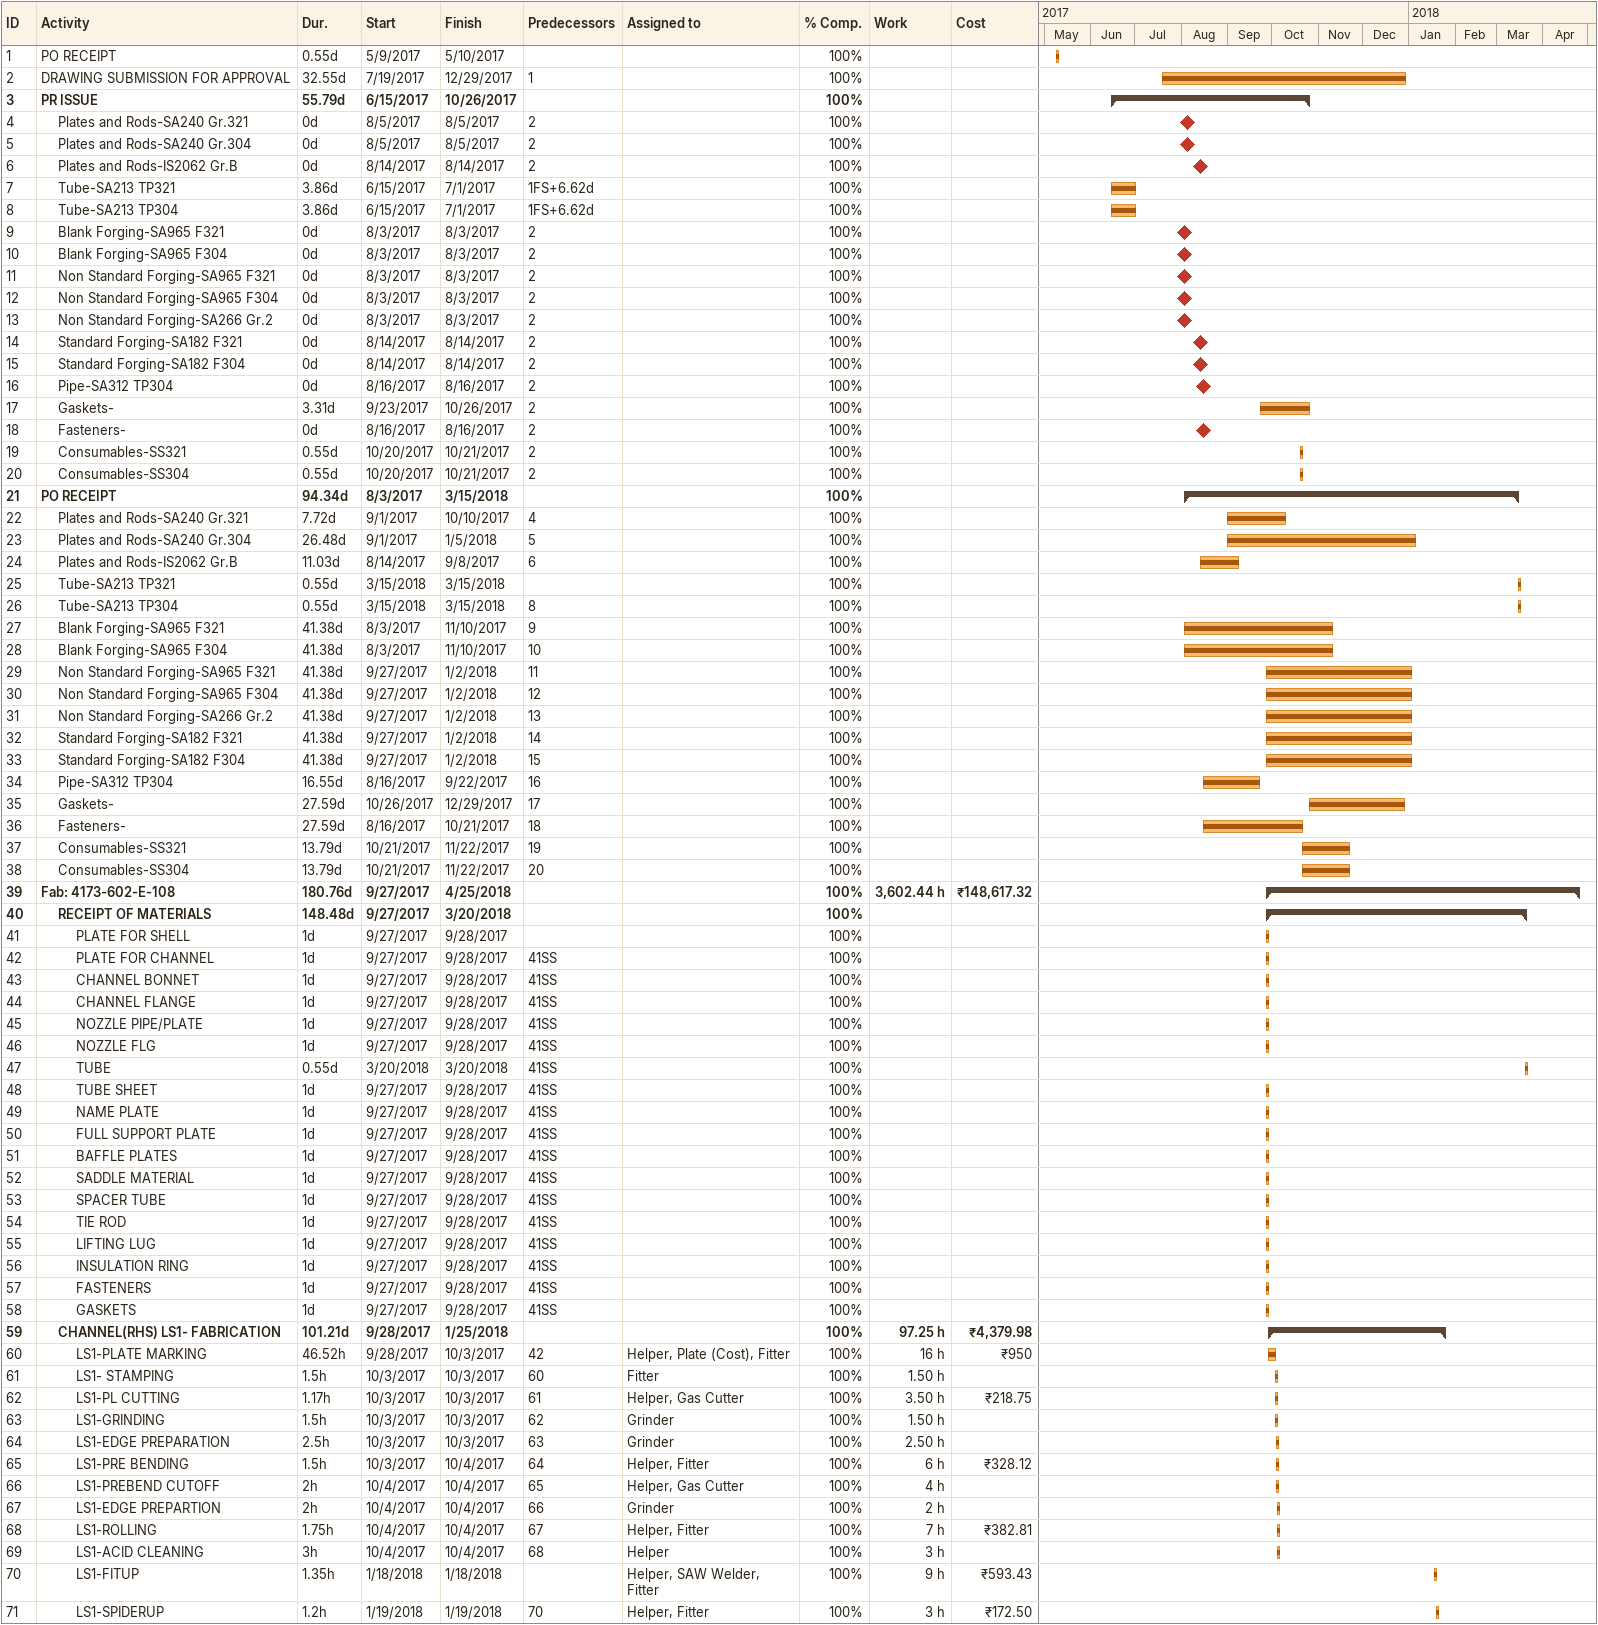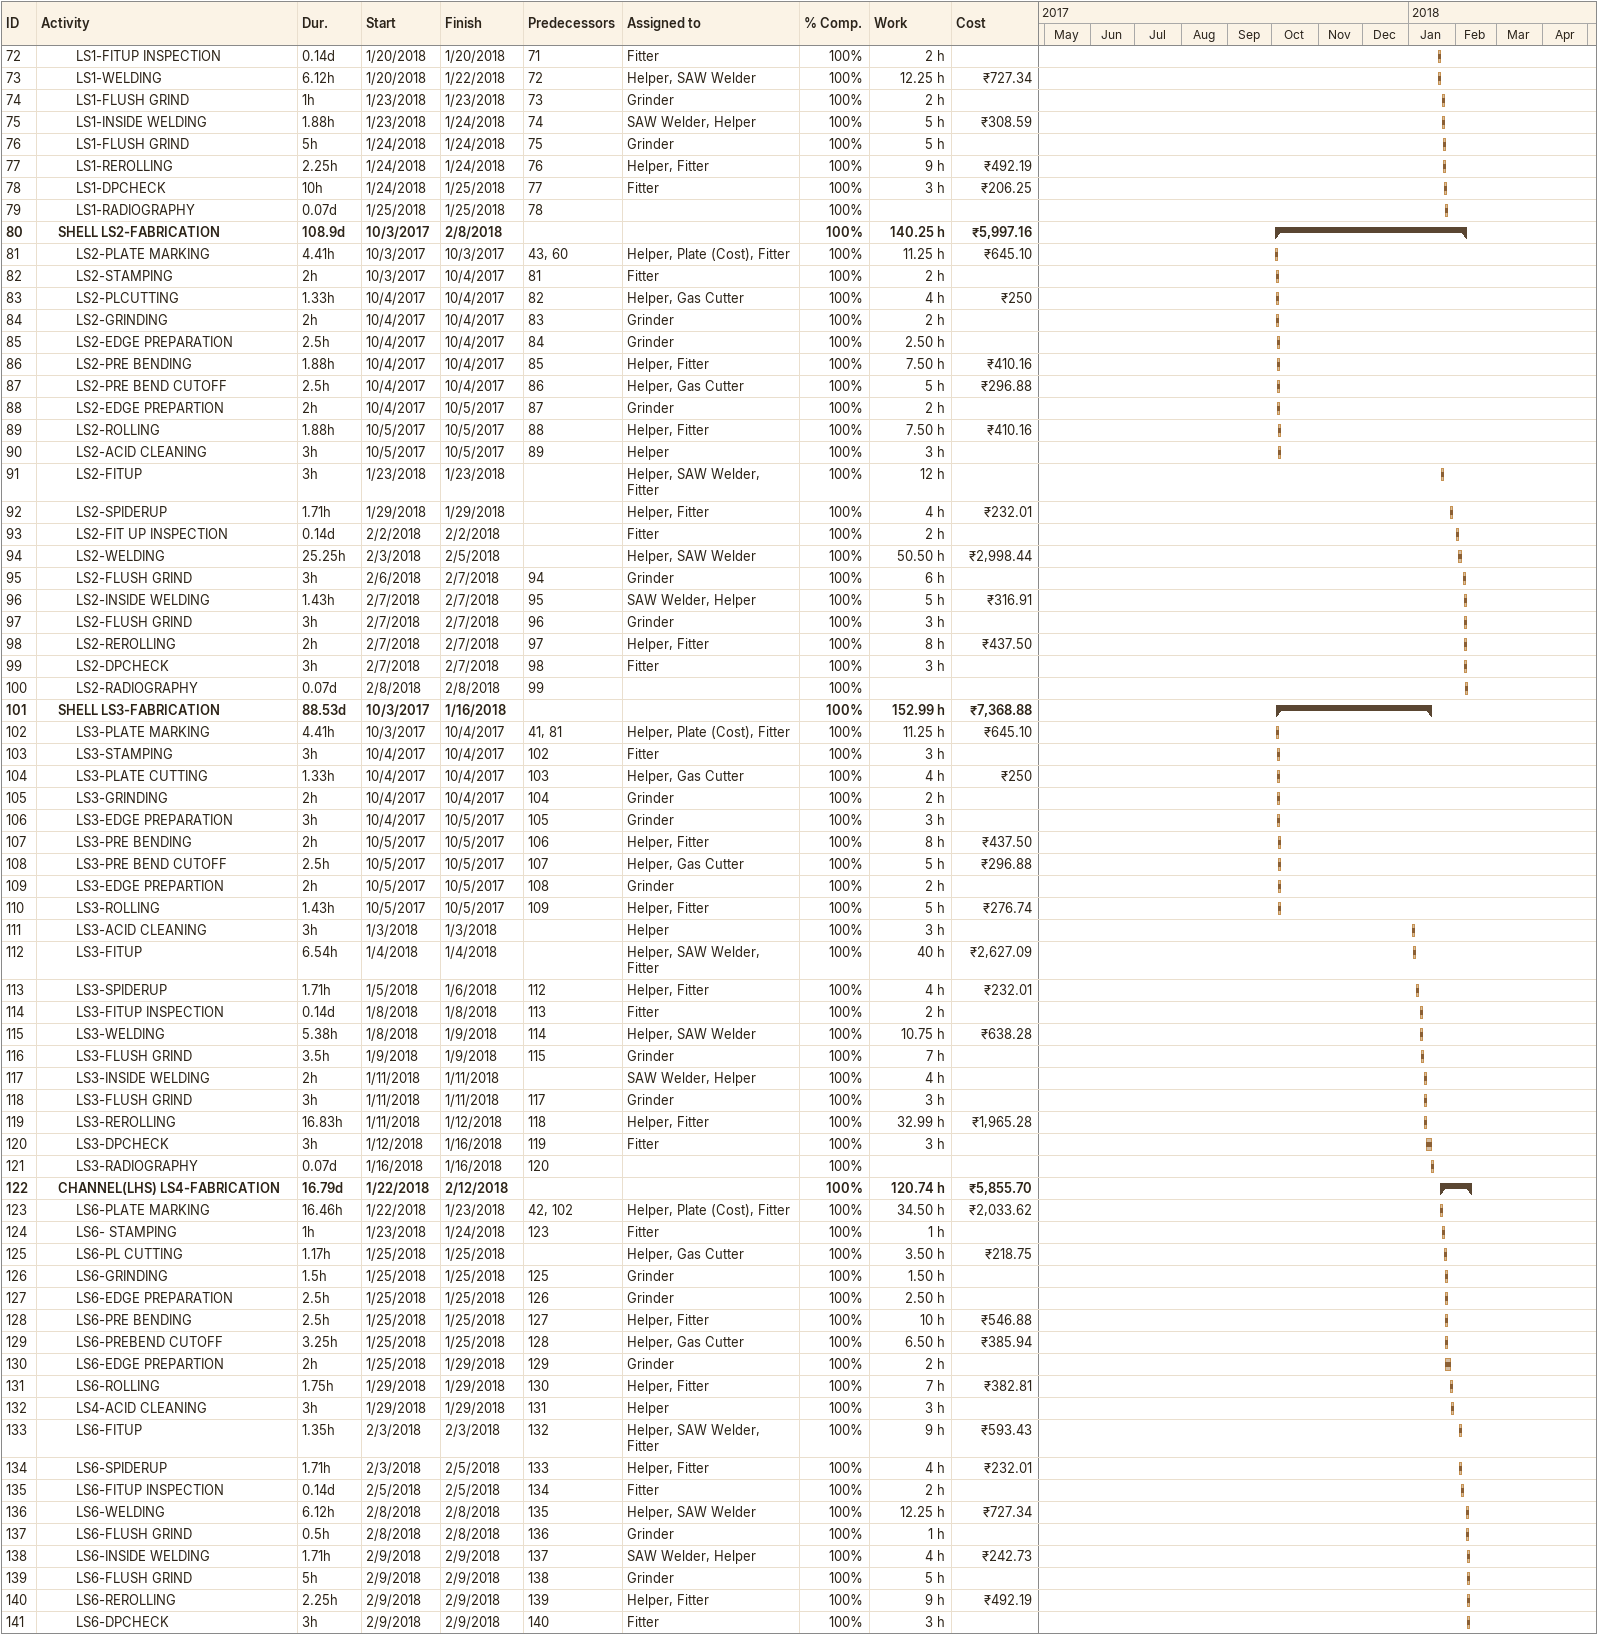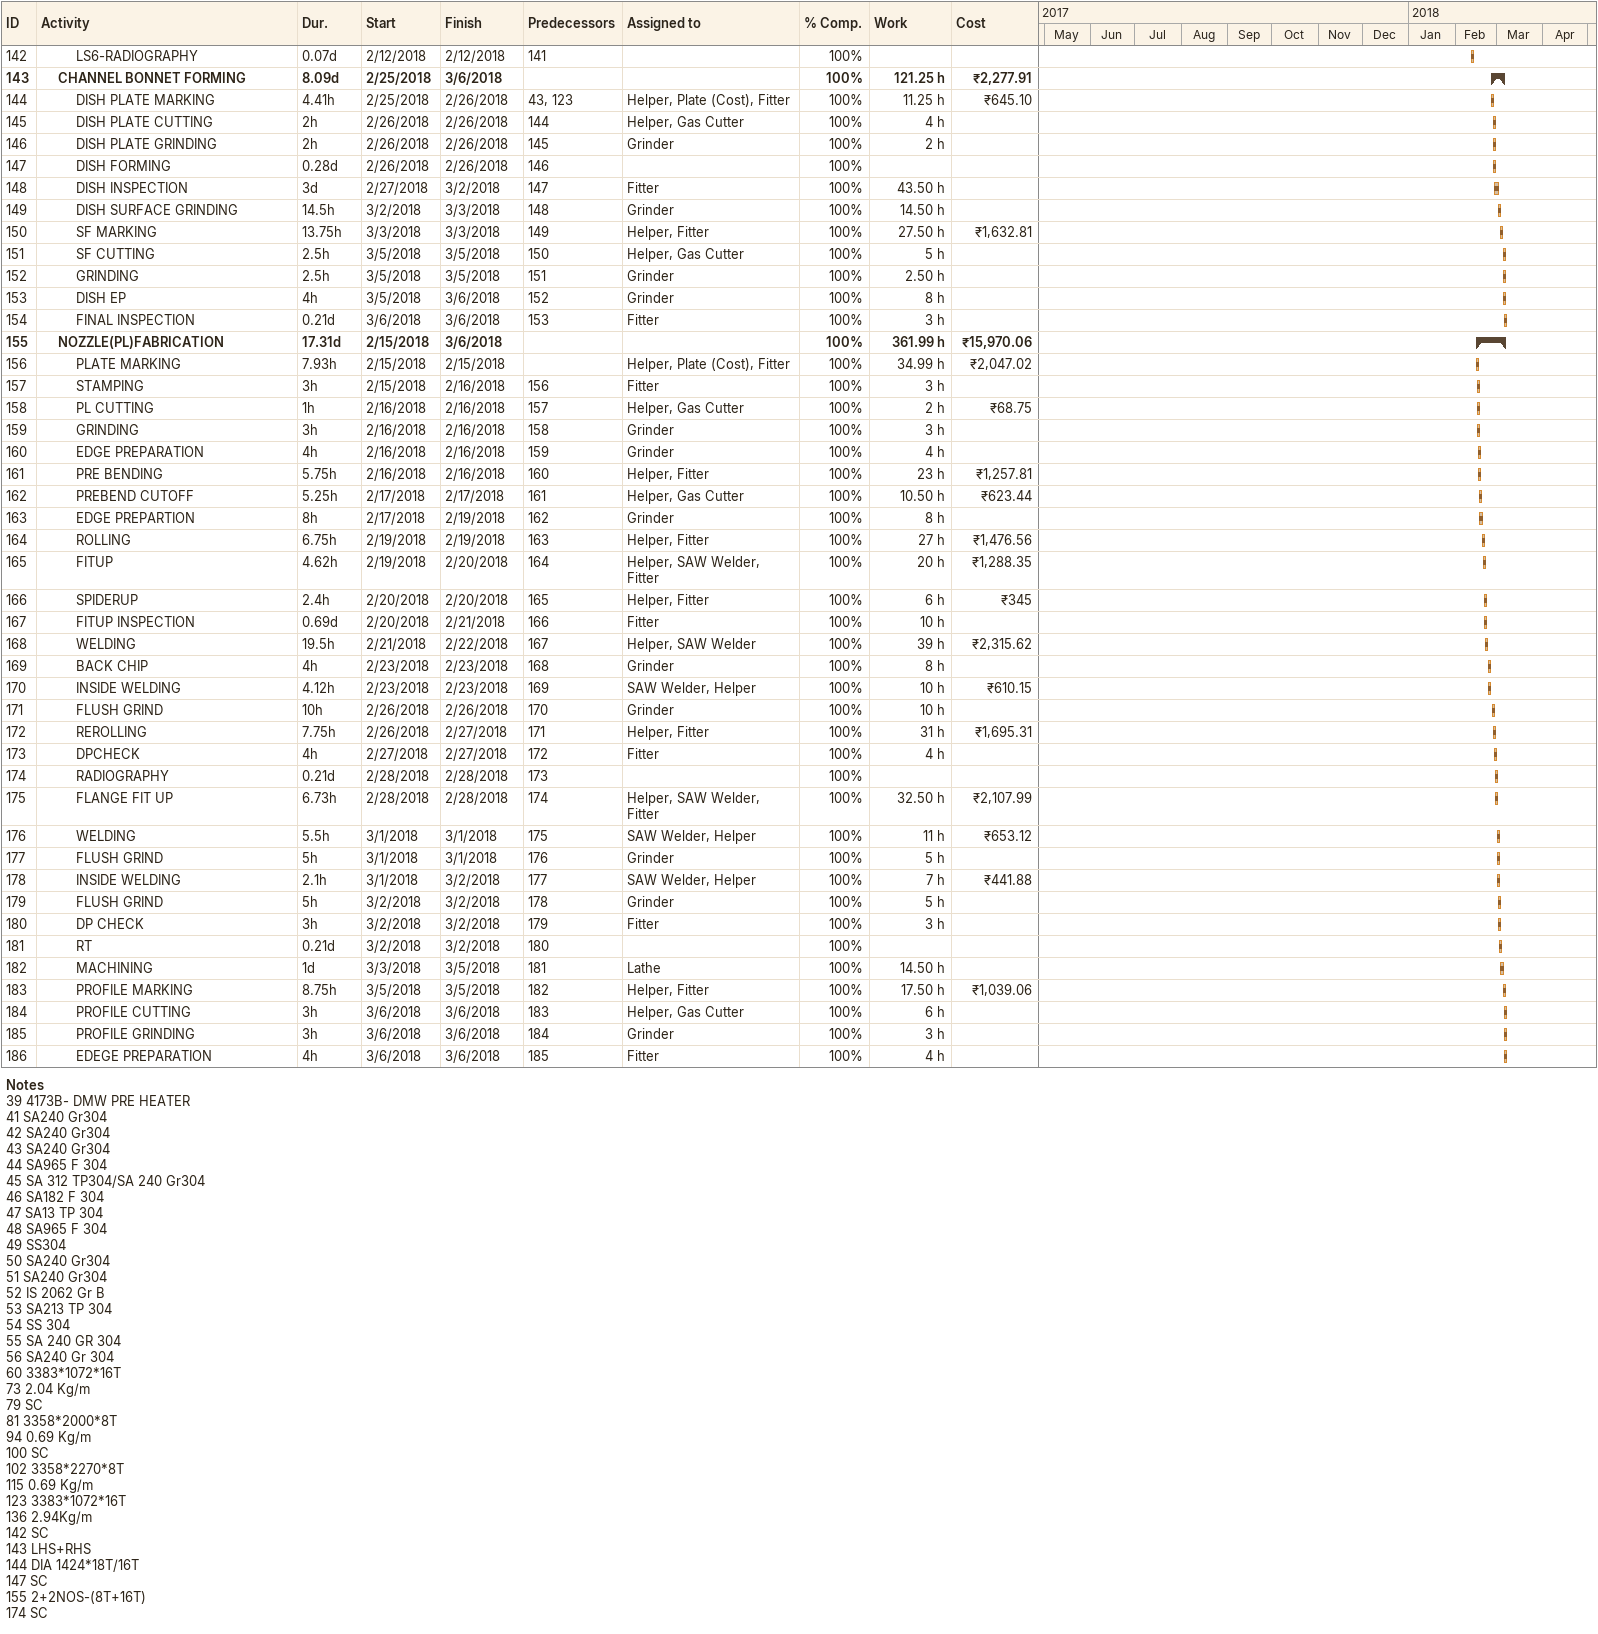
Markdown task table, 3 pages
| ID | Level | Task | Duration | Start | Finish | Predecessors | Resources | % complete | Work (h) | Cost (₹) |
|---|---|---|---|---|---|---|---|---|---|---|
| 1 | 1 | PO RECEIPT | 0.55d | 2017-05-09 | 2017-05-10 |  |  | 100 |  |  |
| 2 | 1 | DRAWING SUBMISSION FOR APPROVAL | 32.55d | 2017-07-19 | 2017-12-29 | 1 |  | 100 |  |  |
| 3 | 1 | **PR ISSUE** | 55.79d | 2017-06-15 | 2017-10-26 |  |  | 100 |  |  |
| 4 | 2 | Plates and Rods-SA240 Gr.321 | 0d | 2017-08-05 | 2017-08-05 | 2 |  | 100 |  |  |
| 5 | 2 | Plates and Rods-SA240 Gr.304 | 0d | 2017-08-05 | 2017-08-05 | 2 |  | 100 |  |  |
| 6 | 2 | Plates and Rods-IS2062 Gr.B | 0d | 2017-08-14 | 2017-08-14 | 2 |  | 100 |  |  |
| 7 | 2 | Tube-SA213 TP321 | 3.86d | 2017-06-15 | 2017-07-01 | 1FS+6.62d |  | 100 |  |  |
| 8 | 2 | Tube-SA213 TP304 | 3.86d | 2017-06-15 | 2017-07-01 | 1FS+6.62d |  | 100 |  |  |
| 9 | 2 | Blank Forging-SA965 F321 | 0d | 2017-08-03 | 2017-08-03 | 2 |  | 100 |  |  |
| 10 | 2 | Blank Forging-SA965 F304 | 0d | 2017-08-03 | 2017-08-03 | 2 |  | 100 |  |  |
| 11 | 2 | Non Standard Forging-SA965 F321 | 0d | 2017-08-03 | 2017-08-03 | 2 |  | 100 |  |  |
| 12 | 2 | Non Standard Forging-SA965 F304 | 0d | 2017-08-03 | 2017-08-03 | 2 |  | 100 |  |  |
| 13 | 2 | Non Standard Forging-SA266 Gr.2 | 0d | 2017-08-03 | 2017-08-03 | 2 |  | 100 |  |  |
| 14 | 2 | Standard Forging-SA182 F321 | 0d | 2017-08-14 | 2017-08-14 | 2 |  | 100 |  |  |
| 15 | 2 | Standard Forging-SA182 F304 | 0d | 2017-08-14 | 2017-08-14 | 2 |  | 100 |  |  |
| 16 | 2 | Pipe-SA312 TP304 | 0d | 2017-08-16 | 2017-08-16 | 2 |  | 100 |  |  |
| 17 | 2 | Gaskets- | 3.31d | 2017-09-23 | 2017-10-26 | 2 |  | 100 |  |  |
| 18 | 2 | Fasteners- | 0d | 2017-08-16 | 2017-08-16 | 2 |  | 100 |  |  |
| 19 | 2 | Consumables-SS321 | 0.55d | 2017-10-20 | 2017-10-21 | 2 |  | 100 |  |  |
| 20 | 2 | Consumables-SS304 | 0.55d | 2017-10-20 | 2017-10-21 | 2 |  | 100 |  |  |
| 21 | 1 | **PO RECEIPT** | 94.34d | 2017-08-03 | 2018-03-15 |  |  | 100 |  |  |
| 22 | 2 | Plates and Rods-SA240 Gr.321 | 7.72d | 2017-09-01 | 2017-10-10 | 4 |  | 100 |  |  |
| 23 | 2 | Plates and Rods-SA240 Gr.304 | 26.48d | 2017-09-01 | 2018-01-05 | 5 |  | 100 |  |  |
| 24 | 2 | Plates and Rods-IS2062 Gr.B | 11.03d | 2017-08-14 | 2017-09-08 | 6 |  | 100 |  |  |
| 25 | 2 | Tube-SA213 TP321 | 0.55d | 2018-03-15 | 2018-03-15 |  |  | 100 |  |  |
| 26 | 2 | Tube-SA213 TP304 | 0.55d | 2018-03-15 | 2018-03-15 | 8 |  | 100 |  |  |
| 27 | 2 | Blank Forging-SA965 F321 | 41.38d | 2017-08-03 | 2017-11-10 | 9 |  | 100 |  |  |
| 28 | 2 | Blank Forging-SA965 F304 | 41.38d | 2017-08-03 | 2017-11-10 | 10 |  | 100 |  |  |
| 29 | 2 | Non Standard Forging-SA965 F321 | 41.38d | 2017-09-27 | 2018-01-02 | 11 |  | 100 |  |  |
| 30 | 2 | Non Standard Forging-SA965 F304 | 41.38d | 2017-09-27 | 2018-01-02 | 12 |  | 100 |  |  |
| 31 | 2 | Non Standard Forging-SA266 Gr.2 | 41.38d | 2017-09-27 | 2018-01-02 | 13 |  | 100 |  |  |
| 32 | 2 | Standard Forging-SA182 F321 | 41.38d | 2017-09-27 | 2018-01-02 | 14 |  | 100 |  |  |
| 33 | 2 | Standard Forging-SA182 F304 | 41.38d | 2017-09-27 | 2018-01-02 | 15 |  | 100 |  |  |
| 34 | 2 | Pipe-SA312 TP304 | 16.55d | 2017-08-16 | 2017-09-22 | 16 |  | 100 |  |  |
| 35 | 2 | Gaskets- | 27.59d | 2017-10-26 | 2017-12-29 | 17 |  | 100 |  |  |
| 36 | 2 | Fasteners- | 27.59d | 2017-08-16 | 2017-10-21 | 18 |  | 100 |  |  |
| 37 | 2 | Consumables-SS321 | 13.79d | 2017-10-21 | 2017-11-22 | 19 |  | 100 |  |  |
| 38 | 2 | Consumables-SS304 | 13.79d | 2017-10-21 | 2017-11-22 | 20 |  | 100 |  |  |
| 39 | 1 | **Fab: 4173-602-E-108** | 180.76d | 2017-09-27 | 2018-04-25 |  |  | 100 | 3602.44 | 148617.32 |
| 40 | 2 | **RECEIPT OF MATERIALS** | 148.48d | 2017-09-27 | 2018-03-20 |  |  | 100 |  |  |
| 41 | 3 | PLATE FOR SHELL | 1d | 2017-09-27 | 2017-09-28 |  |  | 100 |  |  |
| 42 | 3 | PLATE FOR CHANNEL | 1d | 2017-09-27 | 2017-09-28 | 41SS |  | 100 |  |  |
| 43 | 3 | CHANNEL BONNET | 1d | 2017-09-27 | 2017-09-28 | 41SS |  | 100 |  |  |
| 44 | 3 | CHANNEL FLANGE | 1d | 2017-09-27 | 2017-09-28 | 41SS |  | 100 |  |  |
| 45 | 3 | NOZZLE PIPE/PLATE | 1d | 2017-09-27 | 2017-09-28 | 41SS |  | 100 |  |  |
| 46 | 3 | NOZZLE FLG | 1d | 2017-09-27 | 2017-09-28 | 41SS |  | 100 |  |  |
| 47 | 3 | TUBE | 0.55d | 2018-03-20 | 2018-03-20 | 41SS |  | 100 |  |  |
| 48 | 3 | TUBE SHEET | 1d | 2017-09-27 | 2017-09-28 | 41SS |  | 100 |  |  |
| 49 | 3 | NAME PLATE | 1d | 2017-09-27 | 2017-09-28 | 41SS |  | 100 |  |  |
| 50 | 3 | FULL SUPPORT PLATE | 1d | 2017-09-27 | 2017-09-28 | 41SS |  | 100 |  |  |
| 51 | 3 | BAFFLE PLATES | 1d | 2017-09-27 | 2017-09-28 | 41SS |  | 100 |  |  |
| 52 | 3 | SADDLE MATERIAL | 1d | 2017-09-27 | 2017-09-28 | 41SS |  | 100 |  |  |
| 53 | 3 | SPACER TUBE | 1d | 2017-09-27 | 2017-09-28 | 41SS |  | 100 |  |  |
| 54 | 3 | TIE ROD | 1d | 2017-09-27 | 2017-09-28 | 41SS |  | 100 |  |  |
| 55 | 3 | LIFTING LUG | 1d | 2017-09-27 | 2017-09-28 | 41SS |  | 100 |  |  |
| 56 | 3 | INSULATION RING | 1d | 2017-09-27 | 2017-09-28 | 41SS |  | 100 |  |  |
| 57 | 3 | FASTENERS | 1d | 2017-09-27 | 2017-09-28 | 41SS |  | 100 |  |  |
| 58 | 3 | GASKETS | 1d | 2017-09-27 | 2017-09-28 | 41SS |  | 100 |  |  |
| 59 | 2 | **CHANNEL(RHS) LS1- FABRICATION** | 101.21d | 2017-09-28 | 2018-01-25 |  |  | 100 | 97.25 | 4379.98 |
| 60 | 3 | LS1-PLATE MARKING | 46.52h | 2017-09-28 | 2017-10-03 | 42 | Helper, Plate (Cost), Fitter | 100 | 16 | 950 |
| 61 | 3 | LS1- STAMPING | 1.5h | 2017-10-03 | 2017-10-03 | 60 | Fitter | 100 | 1.50 |  |
| 62 | 3 | LS1-PL CUTTING | 1.17h | 2017-10-03 | 2017-10-03 | 61 | Helper, Gas Cutter | 100 | 3.50 | 218.75 |
| 63 | 3 | LS1-GRINDING | 1.5h | 2017-10-03 | 2017-10-03 | 62 | Grinder | 100 | 1.50 |  |
| 64 | 3 | LS1-EDGE PREPARATION | 2.5h | 2017-10-03 | 2017-10-03 | 63 | Grinder | 100 | 2.50 |  |
| 65 | 3 | LS1-PRE BENDING | 1.5h | 2017-10-03 | 2017-10-04 | 64 | Helper, Fitter | 100 | 6 | 328.12 |
| 66 | 3 | LS1-PREBEND CUTOFF | 2h | 2017-10-04 | 2017-10-04 | 65 | Helper, Gas Cutter | 100 | 4 |  |
| 67 | 3 | LS1-EDGE PREPARTION | 2h | 2017-10-04 | 2017-10-04 | 66 | Grinder | 100 | 2 |  |
| 68 | 3 | LS1-ROLLING | 1.75h | 2017-10-04 | 2017-10-04 | 67 | Helper, Fitter | 100 | 7 | 382.81 |
| 69 | 3 | LS1-ACID CLEANING | 3h | 2017-10-04 | 2017-10-04 | 68 | Helper | 100 | 3 |  |
| 70 | 3 | LS1-FITUP | 1.35h | 2018-01-18 | 2018-01-18 |  | Helper, SAW Welder, Fitter | 100 | 9 | 593.43 |
| 71 | 3 | LS1-SPIDERUP | 1.2h | 2018-01-19 | 2018-01-19 | 70 | Helper, Fitter | 100 | 3 | 172.50 |
| 72 | 3 | LS1-FITUP INSPECTION | 0.14d | 2018-01-20 | 2018-01-20 | 71 | Fitter | 100 | 2 |  |
| 73 | 3 | LS1-WELDING | 6.12h | 2018-01-20 | 2018-01-22 | 72 | Helper, SAW Welder | 100 | 12.25 | 727.34 |
| 74 | 3 | LS1-FLUSH GRIND | 1h | 2018-01-23 | 2018-01-23 | 73 | Grinder | 100 | 2 |  |
| 75 | 3 | LS1-INSIDE WELDING | 1.88h | 2018-01-23 | 2018-01-24 | 74 | SAW Welder, Helper | 100 | 5 | 308.59 |
| 76 | 3 | LS1-FLUSH GRIND | 5h | 2018-01-24 | 2018-01-24 | 75 | Grinder | 100 | 5 |  |
| 77 | 3 | LS1-REROLLING | 2.25h | 2018-01-24 | 2018-01-24 | 76 | Helper, Fitter | 100 | 9 | 492.19 |
| 78 | 3 | LS1-DPCHECK | 10h | 2018-01-24 | 2018-01-25 | 77 | Fitter | 100 | 3 | 206.25 |
| 79 | 3 | LS1-RADIOGRAPHY | 0.07d | 2018-01-25 | 2018-01-25 | 78 |  | 100 |  |  |
| 80 | 2 | **SHELL LS2-FABRICATION** | 108.9d | 2017-10-03 | 2018-02-08 |  |  | 100 | 140.25 | 5997.16 |
| 81 | 3 | LS2-PLATE MARKING | 4.41h | 2017-10-03 | 2017-10-03 | 43, 60 | Helper, Plate (Cost), Fitter | 100 | 11.25 | 645.10 |
| 82 | 3 | LS2-STAMPING | 2h | 2017-10-03 | 2017-10-04 | 81 | Fitter | 100 | 2 |  |
| 83 | 3 | LS2-PLCUTTING | 1.33h | 2017-10-04 | 2017-10-04 | 82 | Helper, Gas Cutter | 100 | 4 | 250 |
| 84 | 3 | LS2-GRINDING | 2h | 2017-10-04 | 2017-10-04 | 83 | Grinder | 100 | 2 |  |
| 85 | 3 | LS2-EDGE PREPARATION | 2.5h | 2017-10-04 | 2017-10-04 | 84 | Grinder | 100 | 2.50 |  |
| 86 | 3 | LS2-PRE BENDING | 1.88h | 2017-10-04 | 2017-10-04 | 85 | Helper, Fitter | 100 | 7.50 | 410.16 |
| 87 | 3 | LS2-PRE BEND CUTOFF | 2.5h | 2017-10-04 | 2017-10-04 | 86 | Helper, Gas Cutter | 100 | 5 | 296.88 |
| 88 | 3 | LS2-EDGE PREPARTION | 2h | 2017-10-04 | 2017-10-05 | 87 | Grinder | 100 | 2 |  |
| 89 | 3 | LS2-ROLLING | 1.88h | 2017-10-05 | 2017-10-05 | 88 | Helper, Fitter | 100 | 7.50 | 410.16 |
| 90 | 3 | LS2-ACID CLEANING | 3h | 2017-10-05 | 2017-10-05 | 89 | Helper | 100 | 3 |  |
| 91 | 3 | LS2-FITUP | 3h | 2018-01-23 | 2018-01-23 |  | Helper, SAW Welder, Fitter | 100 | 12 |  |
| 92 | 3 | LS2-SPIDERUP | 1.71h | 2018-01-29 | 2018-01-29 |  | Helper, Fitter | 100 | 4 | 232.01 |
| 93 | 3 | LS2-FIT UP INSPECTION | 0.14d | 2018-02-02 | 2018-02-02 |  | Fitter | 100 | 2 |  |
| 94 | 3 | LS2-WELDING | 25.25h | 2018-02-03 | 2018-02-05 |  | Helper, SAW Welder | 100 | 50.50 | 2998.44 |
| 95 | 3 | LS2-FLUSH GRIND | 3h | 2018-02-06 | 2018-02-07 | 94 | Grinder | 100 | 6 |  |
| 96 | 3 | LS2-INSIDE WELDING | 1.43h | 2018-02-07 | 2018-02-07 | 95 | SAW Welder, Helper | 100 | 5 | 316.91 |
| 97 | 3 | LS2-FLUSH GRIND | 3h | 2018-02-07 | 2018-02-07 | 96 | Grinder | 100 | 3 |  |
| 98 | 3 | LS2-REROLLING | 2h | 2018-02-07 | 2018-02-07 | 97 | Helper, Fitter | 100 | 8 | 437.50 |
| 99 | 3 | LS2-DPCHECK | 3h | 2018-02-07 | 2018-02-07 | 98 | Fitter | 100 | 3 |  |
| 100 | 3 | LS2-RADIOGRAPHY | 0.07d | 2018-02-08 | 2018-02-08 | 99 |  | 100 |  |  |
| 101 | 2 | **SHELL LS3-FABRICATION** | 88.53d | 2017-10-03 | 2018-01-16 |  |  | 100 | 152.99 | 7368.88 |
| 102 | 3 | LS3-PLATE MARKING | 4.41h | 2017-10-03 | 2017-10-04 | 41, 81 | Helper, Plate (Cost), Fitter | 100 | 11.25 | 645.10 |
| 103 | 3 | LS3-STAMPING | 3h | 2017-10-04 | 2017-10-04 | 102 | Fitter | 100 | 3 |  |
| 104 | 3 | LS3-PLATE CUTTING | 1.33h | 2017-10-04 | 2017-10-04 | 103 | Helper, Gas Cutter | 100 | 4 | 250 |
| 105 | 3 | LS3-GRINDING | 2h | 2017-10-04 | 2017-10-04 | 104 | Grinder | 100 | 2 |  |
| 106 | 3 | LS3-EDGE PREPARATION | 3h | 2017-10-04 | 2017-10-05 | 105 | Grinder | 100 | 3 |  |
| 107 | 3 | LS3-PRE BENDING | 2h | 2017-10-05 | 2017-10-05 | 106 | Helper, Fitter | 100 | 8 | 437.50 |
| 108 | 3 | LS3-PRE BEND CUTOFF | 2.5h | 2017-10-05 | 2017-10-05 | 107 | Helper, Gas Cutter | 100 | 5 | 296.88 |
| 109 | 3 | LS3-EDGE PREPARTION | 2h | 2017-10-05 | 2017-10-05 | 108 | Grinder | 100 | 2 |  |
| 110 | 3 | LS3-ROLLING | 1.43h | 2017-10-05 | 2017-10-05 | 109 | Helper, Fitter | 100 | 5 | 276.74 |
| 111 | 3 | LS3-ACID CLEANING | 3h | 2018-01-03 | 2018-01-03 |  | Helper | 100 | 3 |  |
| 112 | 3 | LS3-FITUP | 6.54h | 2018-01-04 | 2018-01-04 |  | Helper, SAW Welder, Fitter | 100 | 40 | 2627.09 |
| 113 | 3 | LS3-SPIDERUP | 1.71h | 2018-01-05 | 2018-01-06 | 112 | Helper, Fitter | 100 | 4 | 232.01 |
| 114 | 3 | LS3-FITUP INSPECTION | 0.14d | 2018-01-08 | 2018-01-08 | 113 | Fitter | 100 | 2 |  |
| 115 | 3 | LS3-WELDING | 5.38h | 2018-01-08 | 2018-01-09 | 114 | Helper, SAW Welder | 100 | 10.75 | 638.28 |
| 116 | 3 | LS3-FLUSH GRIND | 3.5h | 2018-01-09 | 2018-01-09 | 115 | Grinder | 100 | 7 |  |
| 117 | 3 | LS3-INSIDE WELDING | 2h | 2018-01-11 | 2018-01-11 |  | SAW Welder, Helper | 100 | 4 |  |
| 118 | 3 | LS3-FLUSH GRIND | 3h | 2018-01-11 | 2018-01-11 | 117 | Grinder | 100 | 3 |  |
| 119 | 3 | LS3-REROLLING | 16.83h | 2018-01-11 | 2018-01-12 | 118 | Helper, Fitter | 100 | 32.99 | 1965.28 |
| 120 | 3 | LS3-DPCHECK | 3h | 2018-01-12 | 2018-01-16 | 119 | Fitter | 100 | 3 |  |
| 121 | 3 | LS3-RADIOGRAPHY | 0.07d | 2018-01-16 | 2018-01-16 | 120 |  | 100 |  |  |
| 122 | 2 | **CHANNEL(LHS) LS4-FABRICATION** | 16.79d | 2018-01-22 | 2018-02-12 |  |  | 100 | 120.74 | 5855.70 |
| 123 | 3 | LS6-PLATE MARKING | 16.46h | 2018-01-22 | 2018-01-23 | 42, 102 | Helper, Plate (Cost), Fitter | 100 | 34.50 | 2033.62 |
| 124 | 3 | LS6- STAMPING | 1h | 2018-01-23 | 2018-01-24 | 123 | Fitter | 100 | 1 |  |
| 125 | 3 | LS6-PL CUTTING | 1.17h | 2018-01-25 | 2018-01-25 |  | Helper, Gas Cutter | 100 | 3.50 | 218.75 |
| 126 | 3 | LS6-GRINDING | 1.5h | 2018-01-25 | 2018-01-25 | 125 | Grinder | 100 | 1.50 |  |
| 127 | 3 | LS6-EDGE PREPARATION | 2.5h | 2018-01-25 | 2018-01-25 | 126 | Grinder | 100 | 2.50 |  |
| 128 | 3 | LS6-PRE BENDING | 2.5h | 2018-01-25 | 2018-01-25 | 127 | Helper, Fitter | 100 | 10 | 546.88 |
| 129 | 3 | LS6-PREBEND CUTOFF | 3.25h | 2018-01-25 | 2018-01-25 | 128 | Helper, Gas Cutter | 100 | 6.50 | 385.94 |
| 130 | 3 | LS6-EDGE PREPARTION | 2h | 2018-01-25 | 2018-01-29 | 129 | Grinder | 100 | 2 |  |
| 131 | 3 | LS6-ROLLING | 1.75h | 2018-01-29 | 2018-01-29 | 130 | Helper, Fitter | 100 | 7 | 382.81 |
| 132 | 3 | LS4-ACID CLEANING | 3h | 2018-01-29 | 2018-01-29 | 131 | Helper | 100 | 3 |  |
| 133 | 3 | LS6-FITUP | 1.35h | 2018-02-03 | 2018-02-03 | 132 | Helper, SAW Welder, Fitter | 100 | 9 | 593.43 |
| 134 | 3 | LS6-SPIDERUP | 1.71h | 2018-02-03 | 2018-02-05 | 133 | Helper, Fitter | 100 | 4 | 232.01 |
| 135 | 3 | LS6-FITUP INSPECTION | 0.14d | 2018-02-05 | 2018-02-05 | 134 | Fitter | 100 | 2 |  |
| 136 | 3 | LS6-WELDING | 6.12h | 2018-02-08 | 2018-02-08 | 135 | Helper, SAW Welder | 100 | 12.25 | 727.34 |
| 137 | 3 | LS6-FLUSH GRIND | 0.5h | 2018-02-08 | 2018-02-08 | 136 | Grinder | 100 | 1 |  |
| 138 | 3 | LS6-INSIDE WELDING | 1.71h | 2018-02-09 | 2018-02-09 | 137 | SAW Welder, Helper | 100 | 4 | 242.73 |
| 139 | 3 | LS6-FLUSH GRIND | 5h | 2018-02-09 | 2018-02-09 | 138 | Grinder | 100 | 5 |  |
| 140 | 3 | LS6-REROLLING | 2.25h | 2018-02-09 | 2018-02-09 | 139 | Helper, Fitter | 100 | 9 | 492.19 |
| 141 | 3 | LS6-DPCHECK | 3h | 2018-02-09 | 2018-02-09 | 140 | Fitter | 100 | 3 |  |
| 142 | 3 | LS6-RADIOGRAPHY | 0.07d | 2018-02-12 | 2018-02-12 | 141 |  | 100 |  |  |
| 143 | 2 | **CHANNEL BONNET FORMING** | 8.09d | 2018-02-25 | 2018-03-06 |  |  | 100 | 121.25 | 2277.91 |
| 144 | 3 | DISH PLATE MARKING | 4.41h | 2018-02-25 | 2018-02-26 | 43, 123 | Helper, Plate (Cost), Fitter | 100 | 11.25 | 645.10 |
| 145 | 3 | DISH PLATE CUTTING | 2h | 2018-02-26 | 2018-02-26 | 144 | Helper, Gas Cutter | 100 | 4 |  |
| 146 | 3 | DISH PLATE GRINDING | 2h | 2018-02-26 | 2018-02-26 | 145 | Grinder | 100 | 2 |  |
| 147 | 3 | DISH FORMING | 0.28d | 2018-02-26 | 2018-02-26 | 146 |  | 100 |  |  |
| 148 | 3 | DISH INSPECTION | 3d | 2018-02-27 | 2018-03-02 | 147 | Fitter | 100 | 43.50 |  |
| 149 | 3 | DISH SURFACE GRINDING | 14.5h | 2018-03-02 | 2018-03-03 | 148 | Grinder | 100 | 14.50 |  |
| 150 | 3 | SF MARKING | 13.75h | 2018-03-03 | 2018-03-03 | 149 | Helper, Fitter | 100 | 27.50 | 1632.81 |
| 151 | 3 | SF CUTTING | 2.5h | 2018-03-05 | 2018-03-05 | 150 | Helper, Gas Cutter | 100 | 5 |  |
| 152 | 3 | GRINDING | 2.5h | 2018-03-05 | 2018-03-05 | 151 | Grinder | 100 | 2.50 |  |
| 153 | 3 | DISH EP | 4h | 2018-03-05 | 2018-03-06 | 152 | Grinder | 100 | 8 |  |
| 154 | 3 | FINAL INSPECTION | 0.21d | 2018-03-06 | 2018-03-06 | 153 | Fitter | 100 | 3 |  |
| 155 | 2 | **NOZZLE(PL)FABRICATION** | 17.31d | 2018-02-15 | 2018-03-06 |  |  | 100 | 361.99 | 15970.06 |
| 156 | 3 | PLATE MARKING | 7.93h | 2018-02-15 | 2018-02-15 |  | Helper, Plate (Cost), Fitter | 100 | 34.99 | 2047.02 |
| 157 | 3 | STAMPING | 3h | 2018-02-15 | 2018-02-16 | 156 | Fitter | 100 | 3 |  |
| 158 | 3 | PL CUTTING | 1h | 2018-02-16 | 2018-02-16 | 157 | Helper, Gas Cutter | 100 | 2 | 68.75 |
| 159 | 3 | GRINDING | 3h | 2018-02-16 | 2018-02-16 | 158 | Grinder | 100 | 3 |  |
| 160 | 3 | EDGE PREPARATION | 4h | 2018-02-16 | 2018-02-16 | 159 | Grinder | 100 | 4 |  |
| 161 | 3 | PRE BENDING | 5.75h | 2018-02-16 | 2018-02-16 | 160 | Helper, Fitter | 100 | 23 | 1257.81 |
| 162 | 3 | PREBEND CUTOFF | 5.25h | 2018-02-17 | 2018-02-17 | 161 | Helper, Gas Cutter | 100 | 10.50 | 623.44 |
| 163 | 3 | EDGE PREPARTION | 8h | 2018-02-17 | 2018-02-19 | 162 | Grinder | 100 | 8 |  |
| 164 | 3 | ROLLING | 6.75h | 2018-02-19 | 2018-02-19 | 163 | Helper, Fitter | 100 | 27 | 1476.56 |
| 165 | 3 | FITUP | 4.62h | 2018-02-19 | 2018-02-20 | 164 | Helper, SAW Welder, Fitter | 100 | 20 | 1288.35 |
| 166 | 3 | SPIDERUP | 2.4h | 2018-02-20 | 2018-02-20 | 165 | Helper, Fitter | 100 | 6 | 345 |
| 167 | 3 | FITUP INSPECTION | 0.69d | 2018-02-20 | 2018-02-21 | 166 | Fitter | 100 | 10 |  |
| 168 | 3 | WELDING | 19.5h | 2018-02-21 | 2018-02-22 | 167 | Helper, SAW Welder | 100 | 39 | 2315.62 |
| 169 | 3 | BACK CHIP | 4h | 2018-02-23 | 2018-02-23 | 168 | Grinder | 100 | 8 |  |
| 170 | 3 | INSIDE WELDING | 4.12h | 2018-02-23 | 2018-02-23 | 169 | SAW Welder, Helper | 100 | 10 | 610.15 |
| 171 | 3 | FLUSH GRIND | 10h | 2018-02-26 | 2018-02-26 | 170 | Grinder | 100 | 10 |  |
| 172 | 3 | REROLLING | 7.75h | 2018-02-26 | 2018-02-27 | 171 | Helper, Fitter | 100 | 31 | 1695.31 |
| 173 | 3 | DPCHECK | 4h | 2018-02-27 | 2018-02-27 | 172 | Fitter | 100 | 4 |  |
| 174 | 3 | RADIOGRAPHY | 0.21d | 2018-02-28 | 2018-02-28 | 173 |  | 100 |  |  |
| 175 | 3 | FLANGE FIT UP | 6.73h | 2018-02-28 | 2018-02-28 | 174 | Helper, SAW Welder, Fitter | 100 | 32.50 | 2107.99 |
| 176 | 3 | WELDING | 5.5h | 2018-03-01 | 2018-03-01 | 175 | SAW Welder, Helper | 100 | 11 | 653.12 |
| 177 | 3 | FLUSH GRIND | 5h | 2018-03-01 | 2018-03-01 | 176 | Grinder | 100 | 5 |  |
| 178 | 3 | INSIDE WELDING | 2.1h | 2018-03-01 | 2018-03-02 | 177 | SAW Welder, Helper | 100 | 7 | 441.88 |
| 179 | 3 | FLUSH GRIND | 5h | 2018-03-02 | 2018-03-02 | 178 | Grinder | 100 | 5 |  |
| 180 | 3 | DP CHECK | 3h | 2018-03-02 | 2018-03-02 | 179 | Fitter | 100 | 3 |  |
| 181 | 3 | RT | 0.21d | 2018-03-02 | 2018-03-02 | 180 |  | 100 |  |  |
| 182 | 3 | MACHINING | 1d | 2018-03-03 | 2018-03-05 | 181 | Lathe | 100 | 14.50 |  |
| 183 | 3 | PROFILE MARKING | 8.75h | 2018-03-05 | 2018-03-05 | 182 | Helper, Fitter | 100 | 17.50 | 1039.06 |
| 184 | 3 | PROFILE CUTTING | 3h | 2018-03-06 | 2018-03-06 | 183 | Helper, Gas Cutter | 100 | 6 |  |
| 185 | 3 | PROFILE GRINDING | 3h | 2018-03-06 | 2018-03-06 | 184 | Grinder | 100 | 3 |  |
| 186 | 3 | EDEGE PREPARATION | 4h | 2018-03-06 | 2018-03-06 | 185 | Fitter | 100 | 4 |  |

Notes
- 39: 4173B- DMW PRE HEATER
- 41: SA240 Gr304
- 42: SA240 Gr304
- 43: SA240 Gr304
- 44: SA965 F 304
- 45: SA 312 TP304/SA 240 Gr304
- 46: SA182 F 304
- 47: SA13 TP 304
- 48: SA965 F 304
- 49: SS304
- 50: SA240 Gr304
- 51: SA240 Gr304
- 52: IS 2062 Gr B
- 53: SA213 TP 304
- 54: SS 304
- 55: SA 240 GR 304
- 56: SA240 Gr 304
- 60: 3383*1072*16T
- 73: 2.04 Kg/m
- 79: SC
- 81: 3358*2000*8T
- 94: 0.69 Kg/m
- 100: SC
- 102: 3358*2270*8T
- 115: 0.69 Kg/m
- 123: 3383*1072*16T
- 136: 2.94Kg/m
- 142: SC
- 143: LHS+RHS
- 144: DIA 1424*18T/16T
- 147: SC
- 155: 2+2NOS-(8T+16T)
- 174: SC
